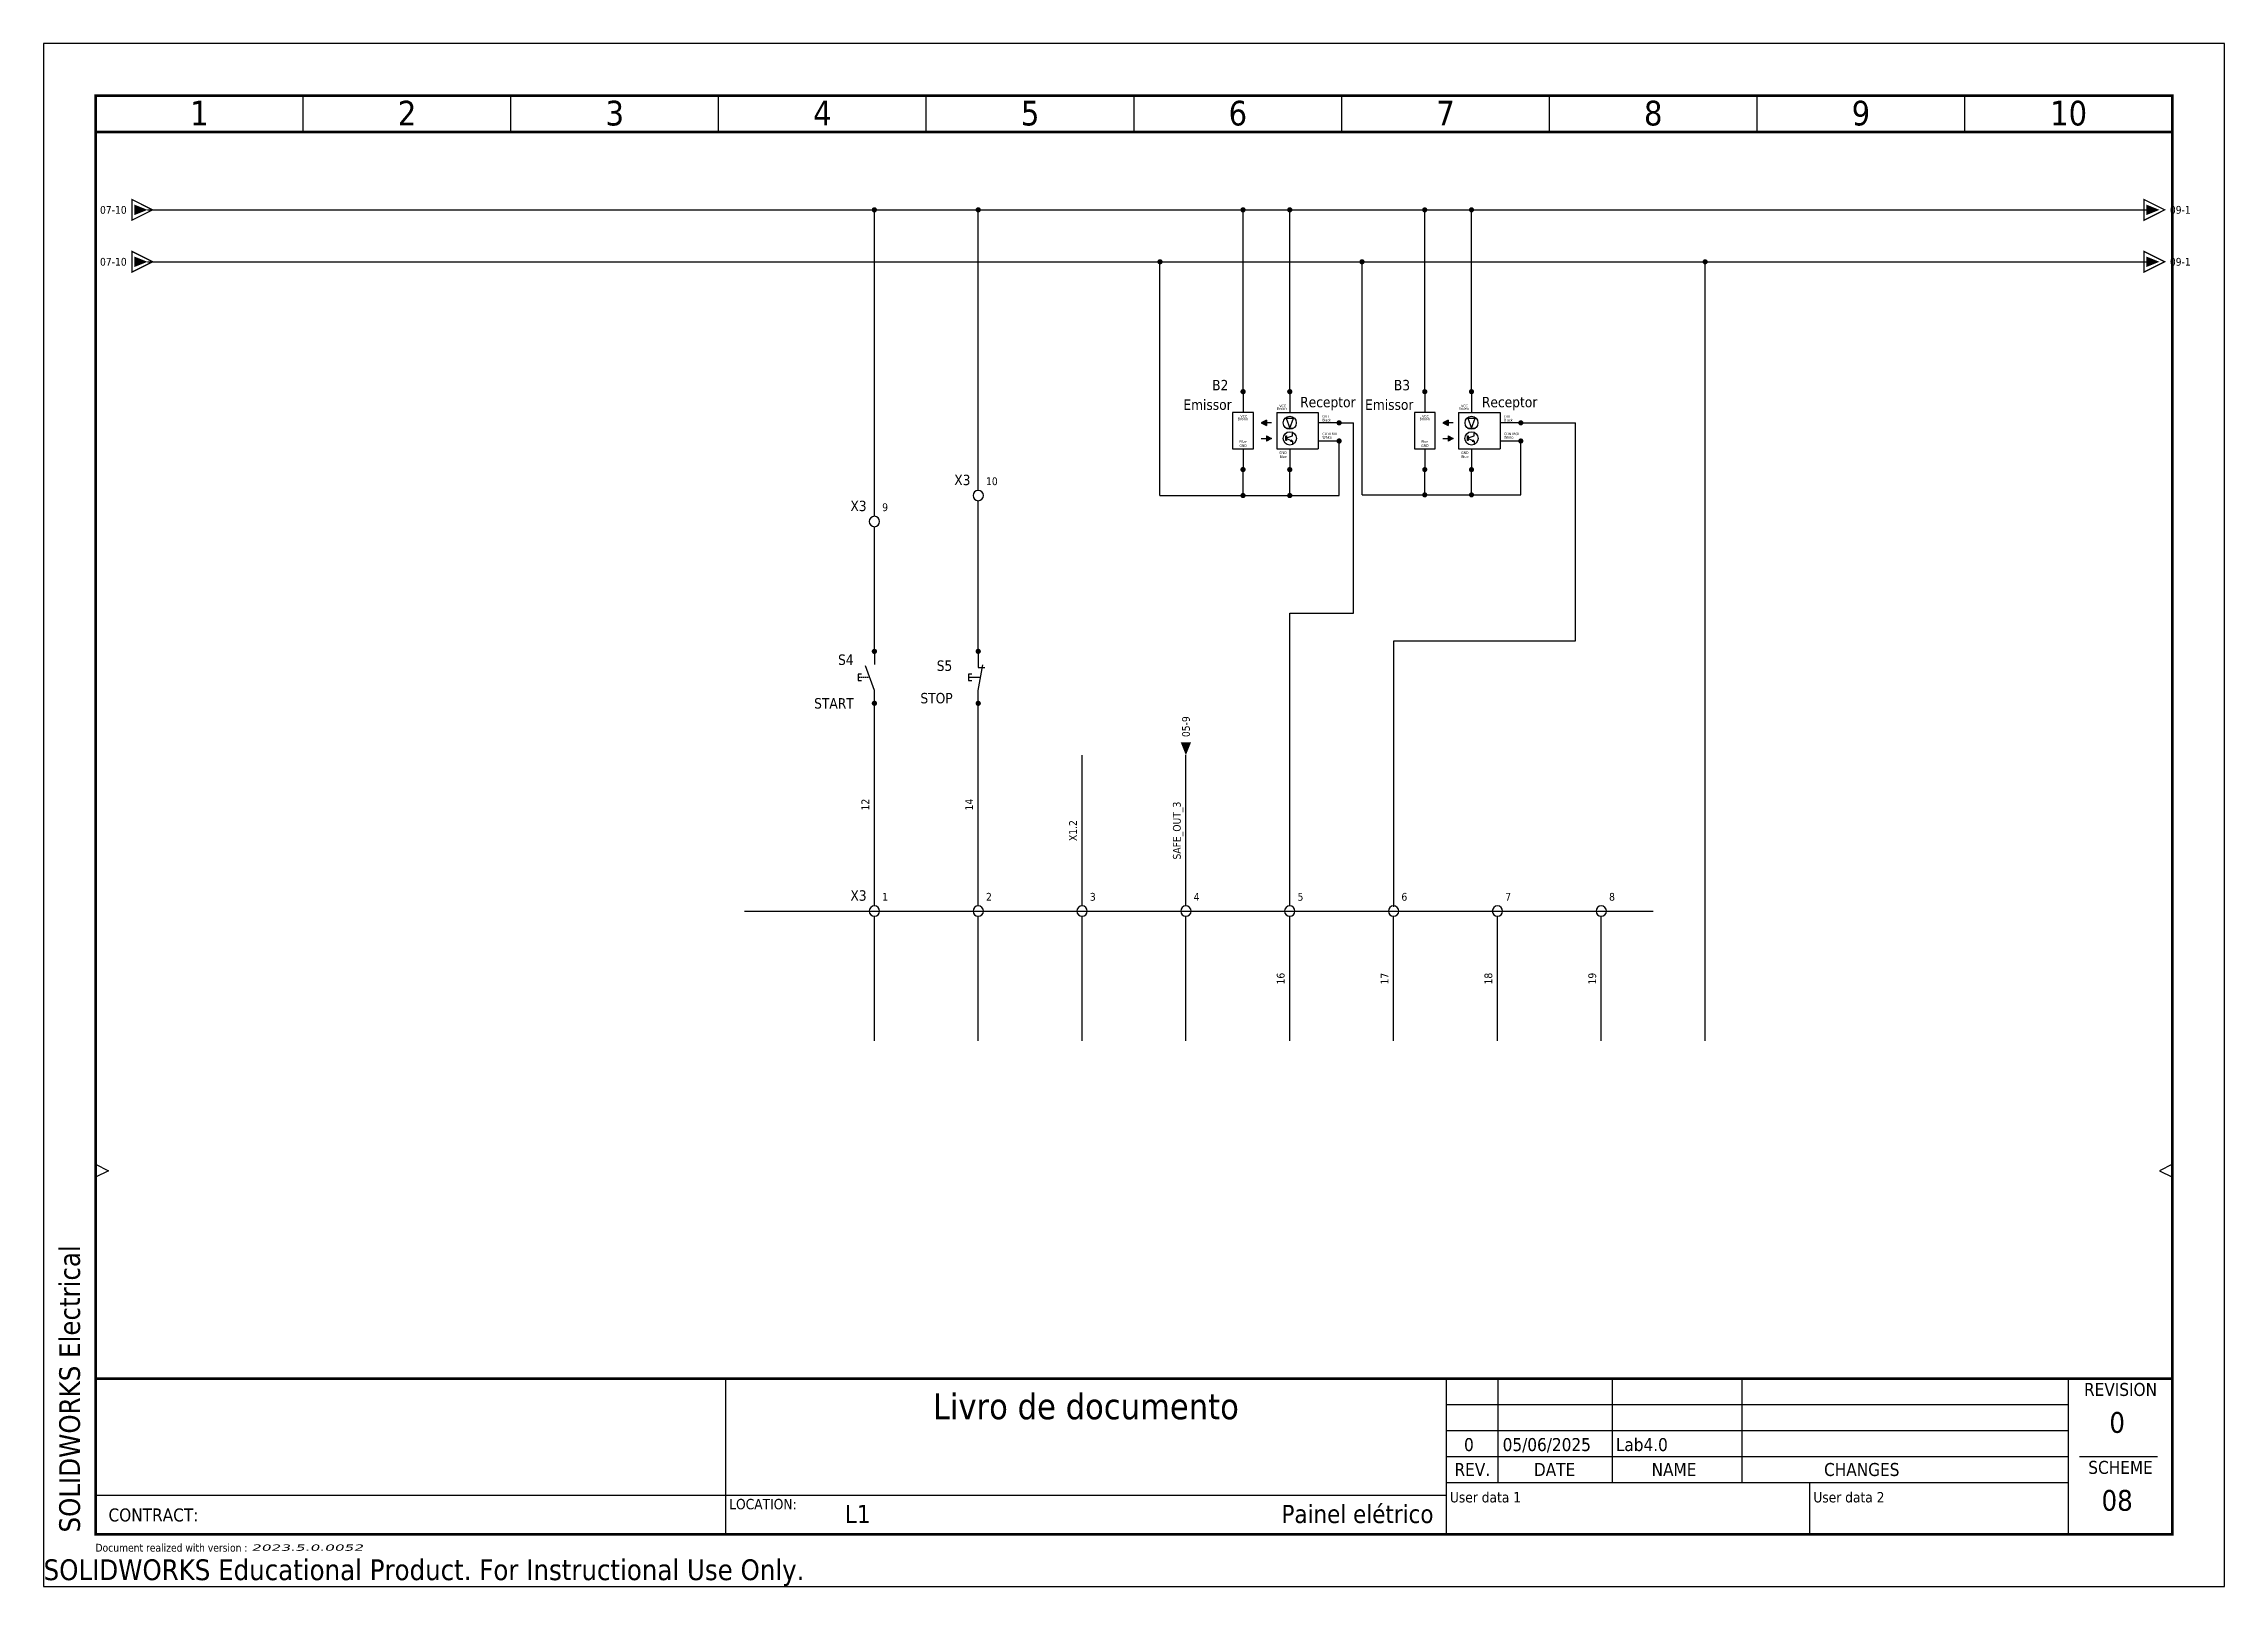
# Model space of a CAD drawing. Header units: millimetres. Extents: x 0 to 420, y 0 to 297.
import ezdxf
from ezdxf.enums import TextEntityAlignment as Align

# ---------------------------------------------------------------- set-up
doc = ezdxf.new("R2010")
doc.units = ezdxf.units.MM
doc.header["$LTSCALE"] = 10
doc.linetypes.add('CONTINU', pattern=[0])
doc.linetypes.add('TIRET', pattern=[0.75, 0.5, -0.25])
doc.layers.add('DoNotPrint', color=7, linetype='Continuous', plot=False)
doc.layers.add('EW_NOT_PRINT', color=7, linetype='Continuous', plot=False)
doc.layers.add('TITLEBLOCK', color=7, linetype='Continuous')
doc.styles.add('TAHOMA_STANDARD', font='tahoma.ttf')
doc.styles.add('tr_line_equip', font='tahoma.ttf', dxfattribs={"height": 1.5})
doc.styles.add('tr_link', font='', dxfattribs={"height": 1.5})
doc.styles.get('tr_link').set_extended_font_data('Tahoma')

# ---------------------------------------------------------------- blocks, each defined once
blk = doc.blocks.new('TR_FDP_BASEA3CA_EN')
at = {"color": 7}
for p, q in [((50, 280), (50, 287)), ((90, 280), (90, 287)), ((130, 280), (130, 287)), ((170, 280), (170, 287)), ((210, 280), (210, 287)), ((250, 280), (250, 287)), ((290, 280), (290, 287)), ((330, 280), (330, 287)), ((370, 280), (370, 287)), ((10, 81.25), (12.5, 80)), ((12.5, 80), (10, 78.75)), ((410, 81.25), (407.5, 80)), ((407.5, 80), (410, 78.75)), ((131.41, 10), (131.41, 40)), ((270.16, 10), (270.16, 40)), ((280.16, 20), (280.16, 40)), ((302.16, 20), (302.16, 40)), ((327.16, 20), (327.16, 40)), ((390, 10), (390, 40)), ((270.16, 35), (390, 35)), ((270.16, 30), (390, 30)), ((270.16, 25), (390, 25)), ((392.11, 25), (407.11, 25)), ((270.16, 17.5), (10, 17.5)), ((270.16, 20), (390, 20)), ((340.08, 20), (340.08, 10))]:
    blk.add_line(p, q, dxfattribs=at)
at = {"color": 7, "const_width": 0.5}
blk.add_lwpolyline([(10, 287), (410, 287), (410, 10), (10, 10)], close=True, dxfattribs=at)
for points in [[(10, 280), (410, 280)], [(10, 40), (410, 40)]]:
    blk.add_lwpolyline(points, dxfattribs=at)
at = {"layer": 'DoNotPrint', "color": 7}
for p, q in [((420, 297), (0, 297)), ((0, 297), (0, 0)), ((420, 0), (420, 297)), ((0, 0), (420, 0))]:
    blk.add_line(p, q, dxfattribs=at)
at = {"color": 7, "style": 'TAHOMA_STANDARD'}
for s, p in [('REVISION', (400, 37.91)), ('CHANGES', (350.16, 22.5)), ('SCHEME', (400, 22.91))]:
    blk.add_text(s, height=2.5, dxfattribs=at).set_placement(p, align=Align.MIDDLE_CENTER)
for s, p in [('REV.', (275.16, 22.5)), ('DATE', (291, 22.5)), ('NAME', (314, 22.5))]:
    blk.add_text(s, height=2.5, dxfattribs=at).set_placement(p, align=Align.MIDDLE)
for s, height, p in [('LOCATION:', 2, (132.04, 15.84)), ('CONTRACT:', 2.5, (12.5, 13.75)), ('Document realized with version :', 1.5, (9.99, 7.44))]:
    blk.add_text(s, height=height, dxfattribs=at).set_placement(p, align=Align.MIDDLE_LEFT)
for tag, height, p in [('#COL', 4.75, (30, 281.25)), ('#COL', 4.75, (70, 281.25)), ('#COL', 4.75, (110, 281.25)), ('#COL', 4.75, (150, 281.25)), ('#COL', 4.75, (190, 281.25)), ('#COL', 4.75, (230, 281.25)), ('#COL', 4.75, (270, 281.25)), ('#COL', 4.75, (310, 281.25)), ('#COL', 4.75, (350, 281.25)), ('#COL', 4.75, (390, 281.25)), ('#PROJECT_DWG_OFFICE', 4, (76.27, 33.86)), ('#BUNDLE_TZ_0_L1', 5, (200.73, 32.17)), ('#PROJECT_DWG_OFFICE_ADDRESS_1', 3, (76.27, 28.22)), ('#PROJECT_DWG_OFFICE_ADDRESS_2', 3, (76.27, 24.16)), ('#FOLIO_TZ_1_L1', 4, (200.8, 24.51)), ('#PROJECT_DWG_OFFICE_ADDRESS_3', 3, (76.27, 19.93)), ('#FOLIO_TZ_2_L1', 4, (200.74, 18.8))]:
    blk.add_attdef(tag, text='', height=height, dxfattribs=at).set_placement(p, align=Align.CENTER)
blk.add_attdef('#APP_NAME', text='', height=4, rotation=90, dxfattribs=at).set_placement((5, 10.37), align=Align.MIDDLE_LEFT)
for tag, height, p in [('#REV_NO_-0', 2.5, (274.5, 37.3)), ('#REV_NO_-1', 2.5, (274.5, 32.4)), ('#REV_NO', 4, (399.35, 31.56)), ('#REV_NO_-2', 2.5, (274.5, 27.3)), ('#FOLIO_TAG', 4, (399.35, 16.56))]:
    blk.add_attdef(tag, text='', height=height, dxfattribs=at).set_placement(p, align=Align.MIDDLE_CENTER)
for tag, height, p in [('#REV_CREATED_ON_-0', 2.5, (281, 37.2)), ('#REV_CREATED_BY_-0', 2.5, (302.7, 37.3)), ('#REV_NO_-0_TZ_0_L1', 2.5, (327.9, 37.3)), ('#REV_CREATED_BY_-1', 2.5, (302.7, 32.4)), ('#REV_CREATED_ON_-1', 2.5, (281, 32.1)), ('#REV_NO_-1_TZ_0_L1', 2.5, (327.9, 32.1)), ('#REV_CREATED_ON_-2', 2.5, (281, 27.3)), ('#REV_CREATED_BY_-2', 2.5, (302.8, 27.3)), ('#REV_NO_-2_TZ_0_L1', 2.5, (327.9, 27.5)), ('#FOLIO_LOC_TAG', 3.5, (154.33, 13.94))]:
    blk.add_attdef(tag, text='', height=height, dxfattribs=at).set_placement(p, align=Align.MIDDLE_LEFT)
for tag, p, height in [('##BUNDLE_TX_0_EN', (270.84, 16.16), 2), ('##BUNDLE_TX_1_EN', (340.84, 16.16), 2), ('#BUNDLE_TX_0', (271.84, 12.16), 2.5), ('#BUNDLE_TX_1', (342.1, 12.16), 2.5)]:
    blk.add_attdef(tag, p, '', height=height, dxfattribs=at)
blk.add_attdef('#PROJECT_CONTRACT_NUM', text='', height=3.5, dxfattribs=at).set_placement((37.75, 11.3), align=Align.BOTTOM_LEFT)
blk.add_attdef('#FOLIO_LOC_TZ_0_L1', text='', height=3.5, dxfattribs=at).set_placement((267.68, 13.94), align=Align.MIDDLE_RIGHT)
at = {"color": 7, "style": 'TAHOMA_STANDARD', "oblique": 15, "width": 2.071003}
blk.add_attdef('#ELVER', text='', height=1.21, dxfattribs=at).set_placement((40, 7.46), align=Align.MIDDLE_LEFT)
blk = doc.blocks.new('TR-EL079')
at = {"color": 0, "linetype": 'CONTINU'}
for p, q in [((0, 0), (0, -3.12)), ((0, -7.5), (0.87, -2.58)), ((0, -3.12), (1.25, -3.12)), ((0, -10), (0, -7.5))]:
    blk.add_line(p, q, dxfattribs=at)
at = {"linetype": 'CONTINU'}
for p, q in [((-1.25, -4.38), (-1.88, -4.38)), ((-1.88, -4.38), (-1.88, -5.62)), ((-1.88, -5.62), (-1.25, -5.62))]:
    blk.add_line(p, q, dxfattribs=at)
at = {"linetype": 'TIRET'}
blk.add_line((0.44, -5), (-1.88, -5), dxfattribs=at)
at = {"style": 'TAHOMA_STANDARD'}
blk.add_attdef('#P_TAG_0', (0.5, 0), '', height=1.5, dxfattribs=at)
at = {"linetype": 'CONTINU', "style": 'TAHOMA_STANDARD'}
for tag, p in [('#TAG', (-5, -3.75)), ('#CROSS_REF', (-5, -6.75)), ('#TD_1', (-5.03, -9.24)), ('#COM_TX_0', (-4.92, -20.03)), ('#COM_TX_1', (-4.92, -22.64))]:
    blk.add_attdef(tag, text='', height=2, dxfattribs=at).set_placement(p, align=Align.RIGHT)
at = {"style": 'TAHOMA_STANDARD'}
for tag, p in [('#TD_2', (-4.9, -11.95)), ('#TD_5', (-4.9, -14.7)), ('#TD_6', (-4.9, -17.45))]:
    blk.add_attdef(tag, text='', height=2, dxfattribs=at).set_placement(p, align=Align.RIGHT)
blk.add_attdef('#P_TAG_1', text='', height=1.5, dxfattribs=at).set_placement((0.5, -10), align=Align.TOP_LEFT)
blk = doc.blocks.new('TR-EL075')
at = {"color": 0, "linetype": 'CONTINU'}
for p, q in [((0, 0), (0, -2.5)), ((0, -7.5), (-1.71, -2.8)), ((0, -10), (0, -7.5))]:
    blk.add_line(p, q, dxfattribs=at)
at = {"linetype": 'CONTINU'}
for p, q in [((-3.12, -4.38), (-3.12, -5.62)), ((-2.5, -4.38), (-3.12, -4.38)), ((-3.12, -5.62), (-2.5, -5.62))]:
    blk.add_line(p, q, dxfattribs=at)
at = {"linetype": 'TIRET', "ltscale": 0.05}
blk.add_line((-0.91, -5), (-3.12, -5), dxfattribs=at)
at = {"style": 'TAHOMA_STANDARD'}
blk.add_attdef('#P_TAG_0', (0.5, 0), '', height=1.5, dxfattribs=at)
blk.add_attdef('#TAG', text='', height=2, dxfattribs=at).set_placement((-4, -2.6), align=Align.RIGHT)
at = {"linetype": 'CONTINU', "style": 'TAHOMA_STANDARD'}
blk.add_attdef('#CROSS_REF', text='', height=2, dxfattribs=at).set_placement((-4, -10), align=Align.RIGHT)
at = {"style": 'TAHOMA_STANDARD'}
for tag, p in [('#COM_TX_0', (-3.97, -12)), ('#COM_TX_1', (-3.97, -15))]:
    blk.add_attdef(tag, text='', height=2, dxfattribs=at).set_placement(p, align=Align.MIDDLE_RIGHT)
blk.add_attdef('#P_TAG_1', text='', height=1.5, dxfattribs=at).set_placement((0.5, -10), align=Align.TOP_LEFT)
blk = doc.blocks.new('TR-ILINK_AUTO')
blk.add_line((0, -2.5), (0, -2.5))
at = {"extrusion": (0, 0, -1)}
blk.add_solid([(1, 2.5), (-1, 2.5), (0, 0)], dxfattribs=at)
at = {"layer": 'EW_NOT_PRINT', "color": 5, "const_width": 0.25}
blk.add_lwpolyline([(0, 3), (2, 3), (0, -1), (-2, 3)], close=True, dxfattribs=at)
at = {"layer": 'EW_NOT_PRINT', "color": 104, "style": 'TAHOMA_STANDARD'}
blk.add_attdef('#TAG', text='', height=1, rotation=270, dxfattribs=at).set_placement((2.25, 3), align=Align.RIGHT)
blk = doc.blocks.new('TR-OLINK_AUTO')
blk.add_line((0, 2), (0, 2))
blk.add_solid([(1, 0), (-1, 0), (0, -2.5)])
at = {"layer": 'EW_NOT_PRINT', "color": 5, "const_width": 0.25}
blk.add_lwpolyline([(0, 0.5), (2, 0.5), (0, -3.5), (-2, 0.5)], close=True, dxfattribs=at)
at = {"layer": 'EW_NOT_PRINT', "color": 104, "style": 'TAHOMA_STANDARD'}
blk.add_attdef('#TAG', (1.5, -3), '', height=1, rotation=270, dxfattribs=at)
blk = doc.blocks.new('TR-BR001')
at = {"color": 0, "linetype": 'Continuous'}
blk.add_circle((0, 0), 1, dxfattribs=at)
at = {"color": 7, "style": 'TAHOMA_STANDARD'}
blk.add_attdef('#PARENT_TAG', text='', height=2, dxfattribs=at).set_placement((-1.5, 2), align=Align.RIGHT)
at = {"style": 'TAHOMA_STANDARD'}
blk.add_attdef('#P_TAG_0', (0.5, 1), '', height=0.9, dxfattribs=at)
at = {"color": 7, "style": 'TAHOMA_STANDARD'}
blk.add_attdef('#SHORT_TAG', (1.5, 2), '', height=1.5, dxfattribs=at)
at = {"style": 'TAHOMA_STANDARD'}
blk.add_attdef('#P_TAG_1', text='', height=0.9, dxfattribs=at).set_placement((0.5, -1), align=Align.TOP_LEFT)
blk = doc.blocks.new('TR-ILINK')
blk.add_line((0, -2.5), (0, -2.5))
at = {"extrusion": (0, 0, -1)}
blk.add_solid([(1, 2.5), (-1, 2.5), (0, 0)], dxfattribs=at)
at = {"layer": 'EW_NOT_PRINT', "color": 104, "style": 'TAHOMA_STANDARD'}
blk.add_attdef('#TAG', text='', height=1, rotation=270, dxfattribs=at).set_placement((1.5, 2.5), align=Align.RIGHT)
blk = doc.blocks.new('TR-DE004+1')
at = {"color": 0}
for p, q in [((-9, 0), (-9, -4)), ((0, 0), (0, -4)), ((9.5, -6), (5.5, -6)), ((-9, -11), (-9, -15)), ((0, -11), (0, -15)), ((9.5, -9.5), (5.5, -9.5))]:
    blk.add_line(p, q, dxfattribs=at)
for p, q in [((-2.5, -4), (-2.5, -11)), ((-2.5, -4), (5.5, -4)), ((5.5, -4), (5.5, -11)), ((-4.5, -5.5), (-5.5, -6)), ((-5.5, -6), (-4.5, -6.5)), ((-4.5, -5.5), (-4.5, -6.5)), ((-3.5, -6), (-4.5, -6)), ((-0.75, -7), (0.75, -7)), ((-0.7, -5.12), (0, -7)), ((-0.7, -5.12), (0.7, -5.12)), ((0, -7), (0.7, -5.12)), ((0.5, -8.5), (0.5, -8)), ((-5.5, -9), (-4.5, -9)), ((-4.5, -8.5), (-4.5, -9.5)), ((-4.5, -8.5), (-3.5, -9)), ((-3.5, -9), (-4.5, -9.5)), ((-2.5, -11), (5.5, -11)), ((-0.75, -8.5), (-0.62, -8.5)), ((-0.75, -9.38), (-0.75, -8.5)), ((-0.62, -9.38), (-0.75, -9.38)), ((-0.62, -8.88), (0.5, -8.5)), ((-0.62, -8.5), (-0.62, -9.38)), ((-0.62, -9), (0.5, -9.5)), ((0.12, -9.5), (0.5, -9.5)), ((0.5, -9.5), (0.25, -9.25)), ((0.5, -9.5), (0.5, -10))]:
    blk.add_line(p, q)
blk.add_lwpolyline([(-11, -4), (-11, -11), (-7, -11), (-7, -4)], close=True)
for centre, radius in [((0, -9), 1.27), ((0, -6), 1.25)]:
    blk.add_circle(centre, radius)
for points in [[(-5.5, -6), (-4.5, -5.5), (-4.5, -6.5)], [(-4.5, -8.5), (-3.5, -9), (-4.5, -9.5)]]:
    blk.add_solid(points)
at = {"style": 'TAHOMA_STANDARD'}
for s, height, p in [('Emissor', 2, (-20.5, -3.5)), ('Brown', 0.5, (-2.5, -3.5)), ('VCC ', 0.5, (-2, -3)), ('Receptor', 2, (2, -3)), ('Brown', 0.5, (-10, -5.5)), ('VCC ', 0.5, (-9.5, -5)), ('OUT', 0.5, (6.27, -5.03)), ('Black', 0.5, (6.26, -5.72)), ('CONTROL', 0.5, (6.29, -8.37)), ('GND', 0.5, (-9.68, -10.64)), ('Blue', 0.5, (-9.68, -9.85)), ('GND', 0.5, (-2, -12)), ('Blue', 0.5, (-1.96, -12.77)), ('White', 0.5, (6.29, -9.06))]:
    blk.add_text(s, height=height, dxfattribs=at).set_placement(p)
for tag, p in [('#P_TAG_0', (-8.5, 0)), ('#P_TAG_2', (0.5, 0))]:
    blk.add_attdef(tag, text='', height=1.5, rotation=90, dxfattribs=at).set_placement(p, align=Align.TOP_LEFT)
for tag, p in [('#TAG', (-11.83, 0.26)), ('#TD_6', (-11.83, -5.99)), ('#CROSS_REF', (-11, -15.32))]:
    blk.add_attdef(tag, text='', height=2, dxfattribs=at).set_placement(p, align=Align.RIGHT)
at = {"linetype": 'CONTINU', "style": 'TAHOMA_STANDARD'}
for tag, p in [('#COM_TX_0', (-11.77, -9.15)), ('#COM_TX_1', (-11.77, -12.15))]:
    blk.add_attdef(tag, text='', height=2, dxfattribs=at).set_placement(p, align=Align.RIGHT)
at = {"style": 'TAHOMA_STANDARD'}
for tag, p in [('#P_TAG_4', (9.5, -6.5)), ('#P_TAG_5', (9.5, -10))]:
    blk.add_attdef(tag, text='', height=1.5, dxfattribs=at).set_placement(p, align=Align.TOP_LEFT)
for tag, p in [('#P_TAG_1', (-8.5, -15)), ('#P_TAG_3', (0.5, -15))]:
    blk.add_attdef(tag, text='', height=1.5, rotation=90, dxfattribs=at).set_placement(p, align=Align.TOP_RIGHT)

msp = doc.modelspace()

# ---------------------------------------------------------------- linework, layer by layer
at = {"color": 231, "linetype": 'Continuous'}
for points in [[(20, 265), (160, 265)], [(160, 265), (180, 265)], [(160, 206), (160, 265)], [(180, 265), (231, 265)], [(180, 211), (180, 265)], [(231, 230), (231, 265)], [(231, 265), (240, 265)], [(240, 230), (240, 265)], [(240, 265), (266, 265)], [(266, 230), (266, 265)], [(266, 265), (275, 265)], [(275, 230), (275, 265)], [(275, 265), (405, 265)], [(180, 180), (180, 209)], [(160, 180), (160, 204)]]:
    msp.add_lwpolyline(points, dxfattribs=at)
at = {"color": 221}
for points in [[(160.28, 265, 0.45, 0.45, 1), (159.72, 265, 0.45, 0.45, 1)], [(180.28, 265, 0.45, 0.45, 1), (179.72, 265, 0.45, 0.45, 1)], [(231.28, 265, 0.45, 0.45, 1), (230.72, 265, 0.45, 0.45, 1)], [(240.28, 265, 0.45, 0.45, 1), (239.72, 265, 0.45, 0.45, 1)], [(266.27, 265, 0.45, 0.45, 1), (265.73, 265, 0.45, 0.45, 1)], [(275.27, 265, 0.45, 0.45, 1), (274.73, 265, 0.45, 0.45, 1)], [(215.28, 255, 0.45, 0.45, 1), (214.72, 255, 0.45, 0.45, 1)], [(254.19, 255, 0.45, 0.45, 1), (253.64, 255, 0.45, 0.45, 1)], [(320.27, 255, 0.45, 0.45, 1), (319.73, 255, 0.45, 0.45, 1)], [(231.28, 210, 0.45, 0.45, 1), (230.72, 210, 0.45, 0.45, 1)], [(240.28, 210, 0.45, 0.45, 1), (239.72, 210, 0.45, 0.45, 1)], [(266.27, 210.13, 0.45, 0.45, 1), (265.73, 210.13, 0.45, 0.45, 1)], [(275.27, 210.13, 0.45, 0.45, 1), (274.73, 210.13, 0.45, 0.45, 1)]]:
    msp.add_lwpolyline(points, format="xyseb", close=True, dxfattribs=at)
at = {"color": 250, "linetype": 'Continuous'}
for points in [[(20, 255), (215, 255)], [(215, 210), (215, 255)], [(215, 255), (253.92, 255)], [(253.92, 210.13), (253.92, 255.15)], [(253.92, 255), (320, 255)], [(320, 105), (320, 255)], [(320, 255), (405, 255)], [(249.5, 210), (249.5, 220.5)], [(284.5, 210.13), (284.5, 220.5)], [(231, 210), (231, 215)], [(240, 210), (240, 215)], [(266, 210.13), (266, 215)], [(275, 210.13), (275, 215)], [(215, 210), (231, 210)], [(231, 210), (240, 210)], [(240, 210), (249.5, 210)], [(253.92, 210.13), (265.93, 210.13)], [(266, 210.13), (275, 210.13)], [(275, 210.13), (284.5, 210.13)]]:
    msp.add_lwpolyline(points, dxfattribs=at)
at = {"color": 12}
for points in [[(231.28, 230, 0.45, 0.45, 1), (230.72, 230, 0.45, 0.45, 1)], [(240.28, 230, 0.45, 0.45, 1), (239.72, 230, 0.45, 0.45, 1)], [(266.27, 230, 0.45, 0.45, 1), (265.73, 230, 0.45, 0.45, 1)], [(275.27, 230, 0.45, 0.45, 1), (274.73, 230, 0.45, 0.45, 1)], [(249.78, 224, 0.45, 0.45, 1), (249.22, 224, 0.45, 0.45, 1)], [(284.77, 224, 0.45, 0.45, 1), (284.23, 224, 0.45, 0.45, 1)], [(249.78, 220.5, 0.45, 0.45, 1), (249.22, 220.5, 0.45, 0.45, 1)], [(284.77, 220.5, 0.45, 0.45, 1), (284.23, 220.5, 0.45, 0.45, 1)], [(231.28, 215, 0.45, 0.45, 1), (230.72, 215, 0.45, 0.45, 1)], [(240.28, 215, 0.45, 0.45, 1), (239.72, 215, 0.45, 0.45, 1)], [(266.27, 215, 0.45, 0.45, 1), (265.73, 215, 0.45, 0.45, 1)], [(275.27, 215, 0.45, 0.45, 1), (274.73, 215, 0.45, 0.45, 1)], [(160.28, 180, 0.45, 0.45, 1), (159.72, 180, 0.45, 0.45, 1)], [(180.28, 180, 0.45, 0.45, 1), (179.72, 180, 0.45, 0.45, 1)], [(160.28, 170, 0.45, 0.45, 1), (159.72, 170, 0.45, 0.45, 1)], [(180.28, 170, 0.45, 0.45, 1), (179.72, 170, 0.45, 0.45, 1)]]:
    msp.add_lwpolyline(points, format="xyseb", close=True, dxfattribs=at)
at = {"color": 6, "linetype": 'Continuous'}
for points in [[(249.5, 224), (252.27, 224)], [(252.27, 187.37), (252.27, 224)], [(284.5, 224), (295, 224)], [(295, 182.05), (295, 224)], [(240.01, 131), (240.01, 187.37)], [(240.01, 187.37), (252.27, 187.37)], [(260.03, 130.84), (260.03, 182.05)], [(260.03, 182.05), (295, 182.05)], [(160, 131), (160, 170)], [(180, 131), (180, 170)], [(200, 131), (200, 160)], [(220, 131), (220, 160)], [(160, 105), (160, 129)], [(180, 105), (180, 129)], [(200, 105), (200, 129)], [(220, 105), (220, 129)], [(240, 105), (240, 129)], [(260, 105), (260, 129)], [(280, 105), (280, 129)], [(300, 105), (300, 129)]]:
    msp.add_lwpolyline(points, dxfattribs=at)
at = {"color": 0, "linetype": 'Continuous'}
msp.add_lwpolyline([(135, 130), (310, 130)], dxfattribs=at)

# ---------------------------------------------------------------- block references
at = {"rotation": 90}
for name, p in [('TR-ILINK_AUTO', (20, 265)), ('TR-OLINK_AUTO', (405, 265)), ('TR-ILINK_AUTO', (20, 255)), ('TR-OLINK_AUTO', (405, 255))]:
    msp.add_blockref(name, p, dxfattribs=at)
ref = msp.add_blockref('TR-DE004+1', (240, 230))
ref.add_attrib('#TAG', 'B2', dxfattribs={"height": 2, "style": 'TAHOMA_STANDARD'}).set_placement((228.17, 230.26), align=Align.RIGHT)
ref = msp.add_blockref('TR-DE004+1', (275, 230))
ref.add_attrib('#TAG', 'B3', dxfattribs={"height": 2, "style": 'TAHOMA_STANDARD'}).set_placement((263.17, 230.26), align=Align.RIGHT)
at = {"extrusion": (0, 0, -1)}
ref = msp.add_blockref('TR-BR001', (-180, 210), dxfattribs=dict(at, rotation=360))
ref.add_attrib('#SHORT_TAG', '10', (181.5, 212), dxfattribs={"color": 7, "height": 1.5, "style": 'TAHOMA_STANDARD'})
ref.add_attrib('#PARENT_TAG', 'X3', dxfattribs={"color": 7, "height": 2, "style": 'TAHOMA_STANDARD'}).set_placement((178.5, 212), align=Align.RIGHT)
ref = msp.add_blockref('TR-BR001', (-160, 205), dxfattribs=dict(at, rotation=360))
ref.add_attrib('#SHORT_TAG', '9', (161.5, 207), dxfattribs={"color": 7, "height": 1.5, "style": 'TAHOMA_STANDARD'})
ref.add_attrib('#PARENT_TAG', 'X3', dxfattribs={"color": 7, "height": 2, "style": 'TAHOMA_STANDARD'}).set_placement((158.5, 207), align=Align.RIGHT)
ref = msp.add_blockref('TR-EL075', (160, 180))
ref.add_attrib('#COM_TX_0', 'START', dxfattribs={"height": 2, "style": 'TAHOMA_STANDARD'}).set_placement((156.03, 170), align=Align.MIDDLE_RIGHT)
ref.add_attrib('#TAG', 'S4', dxfattribs={"height": 2, "style": 'TAHOMA_STANDARD'}).set_placement((156, 177.4), align=Align.RIGHT)
ref = msp.add_blockref('TR-EL079', (180, 180))
ref.add_attrib('#TAG', 'S5', dxfattribs={"linetype": 'CONTINU', "height": 2, "style": 'TAHOMA_STANDARD'}).set_placement((175, 176.25), align=Align.RIGHT)
ref.add_attrib('#COM_TX_0', 'STOP', dxfattribs={"linetype": 'CONTINU', "height": 2, "style": 'TAHOMA_STANDARD'}).set_placement((175.08, 170), align=Align.RIGHT)
msp.add_blockref('TR-ILINK', (220, 160))
ref = msp.add_blockref('TR-BR001', (-160, 130), dxfattribs=dict(at, rotation=180))
ref.add_attrib('#SHORT_TAG', '1', (161.5, 132), dxfattribs={"color": 7, "height": 1.5, "style": 'TAHOMA_STANDARD'})
ref.add_attrib('#PARENT_TAG', 'X3', dxfattribs={"color": 7, "height": 2, "style": 'TAHOMA_STANDARD'}).set_placement((158.5, 132), align=Align.RIGHT)
ref = msp.add_blockref('TR-BR001', (-180, 130), dxfattribs=dict(at, rotation=180))
ref.add_attrib('#SHORT_TAG', '2', (181.5, 132), dxfattribs={"color": 7, "height": 1.5, "style": 'TAHOMA_STANDARD'})
ref = msp.add_blockref('TR-BR001', (-200, 130), dxfattribs=dict(at, rotation=180))
ref.add_attrib('#SHORT_TAG', '3', (201.5, 132), dxfattribs={"color": 7, "height": 1.5, "style": 'TAHOMA_STANDARD'})
ref = msp.add_blockref('TR-BR001', (-220, 130), dxfattribs=dict(at, rotation=180))
ref.add_attrib('#SHORT_TAG', '4', (221.5, 132), dxfattribs={"color": 7, "height": 1.5, "style": 'TAHOMA_STANDARD'})
ref = msp.add_blockref('TR-BR001', (-240, 130), dxfattribs=dict(at, rotation=180))
ref.add_attrib('#SHORT_TAG', '5', (241.5, 132), dxfattribs={"color": 7, "height": 1.5, "style": 'TAHOMA_STANDARD'})
ref = msp.add_blockref('TR-BR001', (-260, 130), dxfattribs=dict(at, rotation=180))
ref.add_attrib('#SHORT_TAG', '6', (261.5, 132), dxfattribs={"color": 7, "height": 1.5, "style": 'TAHOMA_STANDARD'})
ref = msp.add_blockref('TR-BR001', (-280, 130), dxfattribs=dict(at, rotation=180))
ref.add_attrib('#SHORT_TAG', '7', (281.5, 132), dxfattribs={"color": 7, "height": 1.5, "style": 'TAHOMA_STANDARD'})
ref = msp.add_blockref('TR-BR001', (-300, 130), dxfattribs=dict(at, rotation=180))
ref.add_attrib('#SHORT_TAG', '8', (301.5, 132), dxfattribs={"color": 7, "height": 1.5, "style": 'TAHOMA_STANDARD'})
at = {"layer": 'TITLEBLOCK'}
ref = msp.add_blockref('TR_FDP_BASEA3CA_EN', (0, 0), dxfattribs=at)
ref.add_attrib('#COL', '1', dxfattribs={"layer": '0', "color": 7, "height": 4.75, "style": 'TAHOMA_STANDARD'}).set_placement((30, 281.25), align=Align.CENTER)
ref.add_attrib('#COL', '2', dxfattribs={"layer": '0', "color": 7, "height": 4.75, "style": 'TAHOMA_STANDARD'}).set_placement((70, 281.25), align=Align.CENTER)
ref.add_attrib('#COL', '3', dxfattribs={"layer": '0', "color": 7, "height": 4.75, "style": 'TAHOMA_STANDARD'}).set_placement((110, 281.25), align=Align.CENTER)
ref.add_attrib('#COL', '4', dxfattribs={"layer": '0', "color": 7, "height": 4.75, "style": 'TAHOMA_STANDARD'}).set_placement((150, 281.25), align=Align.CENTER)
ref.add_attrib('#COL', '5', dxfattribs={"layer": '0', "color": 7, "height": 4.75, "style": 'TAHOMA_STANDARD'}).set_placement((190, 281.25), align=Align.CENTER)
ref.add_attrib('#COL', '6', dxfattribs={"layer": '0', "color": 7, "height": 4.75, "style": 'TAHOMA_STANDARD'}).set_placement((230, 281.25), align=Align.CENTER)
ref.add_attrib('#COL', '7', dxfattribs={"layer": '0', "color": 7, "height": 4.75, "style": 'TAHOMA_STANDARD'}).set_placement((270, 281.25), align=Align.CENTER)
ref.add_attrib('#COL', '8', dxfattribs={"layer": '0', "color": 7, "height": 4.75, "style": 'TAHOMA_STANDARD'}).set_placement((310, 281.25), align=Align.CENTER)
ref.add_attrib('#COL', '9', dxfattribs={"layer": '0', "color": 7, "height": 4.75, "style": 'TAHOMA_STANDARD'}).set_placement((350, 281.25), align=Align.CENTER)
ref.add_attrib('#COL', '10', dxfattribs={"layer": '0', "color": 7, "height": 4.75, "style": 'TAHOMA_STANDARD'}).set_placement((390, 281.25), align=Align.CENTER)
ref.add_attrib('#FOLIO_TAG', '08', dxfattribs={"layer": '0', "color": 7, "height": 4, "style": 'TAHOMA_STANDARD'}).set_placement((399.35, 16.56), align=Align.MIDDLE_CENTER)
ref.add_attrib('#FOLIO_LOC_TAG', 'L1', dxfattribs={"layer": '0', "color": 7, "height": 3.5, "style": 'TAHOMA_STANDARD'}).set_placement((154.33, 13.94), align=Align.MIDDLE_LEFT)
ref.add_attrib('#FOLIO_LOC_TZ_0_L1', 'Painel elétrico', dxfattribs={"layer": '0', "color": 7, "height": 3.5, "style": 'TAHOMA_STANDARD'}).set_placement((267.68, 13.94), align=Align.MIDDLE_RIGHT)
ref.add_attrib('#BUNDLE_TZ_0_L1', 'Livro de documento', dxfattribs={"layer": '0', "color": 7, "height": 5, "style": 'TAHOMA_STANDARD'}).set_placement((200.73, 32.17), align=Align.CENTER)
ref.add_attrib('#REV_NO', '0', dxfattribs={"layer": '0', "color": 7, "height": 4, "style": 'TAHOMA_STANDARD'}).set_placement((399.35, 31.56), align=Align.MIDDLE_CENTER)
ref.add_attrib('#ELVER', '2023.5.0.0052', dxfattribs={"layer": '0', "color": 7, "height": 1.2071, "style": 'TAHOMA_STANDARD', "oblique": 15, "width": 2.071003}).set_placement((40, 7.46), align=Align.MIDDLE_LEFT)
ref.add_attrib('##BUNDLE_TX_0_EN', 'User data 1', (270.84, 16.16), dxfattribs={"layer": '0', "color": 7, "height": 2, "style": 'TAHOMA_STANDARD'})
ref.add_attrib('##BUNDLE_TX_1_EN', 'User data 2', (340.84, 16.16), dxfattribs={"layer": '0', "color": 7, "height": 2, "style": 'TAHOMA_STANDARD'})
ref.add_attrib('#REV_NO_-2', '0', dxfattribs={"layer": '0', "color": 7, "height": 2.5, "style": 'TAHOMA_STANDARD'}).set_placement((274.5, 27.3), align=Align.MIDDLE_CENTER)
ref.add_attrib('#REV_CREATED_ON_-2', '05/06/2025', dxfattribs={"layer": '0', "color": 7, "height": 2.5, "style": 'TAHOMA_STANDARD'}).set_placement((281, 27.3), align=Align.MIDDLE_LEFT)
ref.add_attrib('#REV_CREATED_BY_-2', 'Lab4.0', dxfattribs={"layer": '0', "color": 7, "height": 2.5, "style": 'TAHOMA_STANDARD'}).set_placement((302.8, 27.3), align=Align.MIDDLE_LEFT)
ref.add_attrib('#APP_NAME', 'SOLIDWORKS Electrical', dxfattribs={"layer": '0', "color": 7, "height": 4, "rotation": 90, "style": 'TAHOMA_STANDARD'}).set_placement((5, 10.37), align=Align.MIDDLE_LEFT)

# ---------------------------------------------------------------- texts
at = {"style": 'tr_link'}
for p in [(16, 265), (16, 255)]:
    msp.add_text('07-10', height=1.5, dxfattribs=at).set_placement(p, align=Align.MIDDLE_RIGHT)
for p in [(409.5, 265), (409.5, 255)]:
    msp.add_text('09-1', height=1.5, dxfattribs=at).set_placement(p, align=Align.MIDDLE_LEFT)
msp.add_text('05-9', height=1.5, rotation=90, dxfattribs=at).set_placement((220, 163.5), align=Align.MIDDLE_LEFT)
at = {"color": 7, "style": 'tr_line_equip'}
for s, p in [('12', (159, 150.5)), ('14', (179, 150.5)), ('X1.2', (199, 145.5)), ('SAFE_OUT_3', (219, 145.5)), ('16', (239, 117)), ('17', (259, 117)), ('18', (279, 117)), ('19', (299, 117))]:
    msp.add_text(s, height=1.5, rotation=90, dxfattribs=at).set_placement(p, align=Align.CENTER)
at = {"color": 1, "true_color": 0xff0000, "style": 'TAHOMA_STANDARD'}
msp.add_text('SOLIDWORKS Educational Product. For Instructional Use Only.', height=4, dxfattribs=at).set_placement((0, 0), align=Align.BOTTOM_LEFT)

doc.saveas('drawing.dxf')
